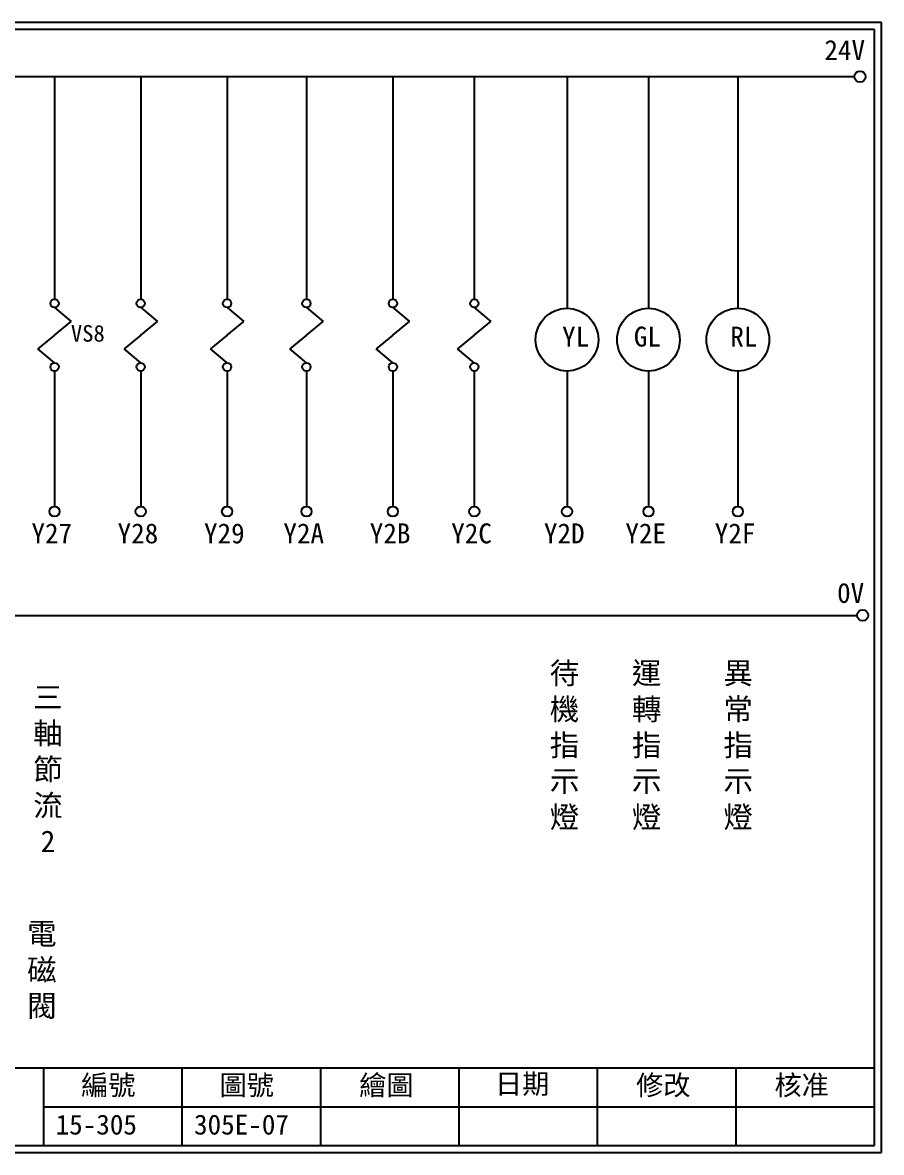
# Model space of a CAD drawing. Extents: x 889 to 1176, y 251 to 455.
# Drawn here: x 1021 to 1176.1, y 251.2 to 455.2 of the extents above; entities that cross this region are included whole.
import ezdxf

# ---------------------------------------------------------------- set-up
doc = ezdxf.new("R2010")
doc.units = 0
doc.layers.get('0').update_dxf_attribs({"linetype": 'CONTINUOUS'})
doc.layers.add('圖框層', color=7, linetype='CONTINUOUS')
doc.layers.add('標尺寸層', color=3, linetype='CONTINUOUS')
doc.styles.add('CNS', font='romanc.shx', dxfattribs={"bigfont": 'chineset.shx'})
doc.styles.add('STSL', font='kaiu.ttf')

msp = doc.modelspace()

# ---------------------------------------------------------------- linework, layer by layer
for centre in [(1172.21, 445.42), (1172.69, 348.15)]:
    msp.add_circle(centre, 1)
at = {"layer": '圖框層', "color": 7}
for p, q in [((1176.07, 455.16), (889.07, 455.16)), ((1176.07, 251.2), (1176.07, 455.16)), ((1174.82, 453.91), (890.32, 453.91)), ((1174.82, 252.44), (1174.82, 453.91)), ((890.32, 266.44), (1174.82, 266.44)), ((1024.82, 252.44), (1024.82, 266.44)), ((1049.82, 252.44), (1049.82, 266.44)), ((1074.82, 252.44), (1074.82, 266.44)), ((1099.82, 252.44), (1099.82, 266.44)), ((1124.82, 252.44), (1124.82, 266.44)), ((1149.82, 252.44), (1149.82, 266.44)), ((1024.82, 259.44), (1174.82, 259.44)), ((889.07, 251.2), (1176.07, 251.2)), ((890.32, 252.44), (1174.82, 252.44))]:
    msp.add_line(p, q, dxfattribs=at)
at = {"layer": '標尺寸層', "color": 7}
for p, q in [((893.61, 445.42), (1171.21, 445.42)), ((1026.74, 445.42), (1026.74, 405.22)), ((1042.3, 445.42), (1042.3, 405.22)), ((1057.9, 445.42), (1057.9, 405.22)), ((1072.24, 445.42), (1072.24, 405.22)), ((1087.84, 445.42), (1087.84, 405.22)), ((1102.55, 445.42), (1102.55, 405.22)), ((1119.29, 445.42), (1119.29, 403.59)), ((1134, 445.42), (1134, 403.59)), ((1150.14, 445.42), (1150.14, 403.59)), ((1026.74, 403.72), (1029.75, 401.23)), ((1042.3, 403.72), (1045.31, 401.23)), ((1057.9, 403.72), (1060.91, 401.23)), ((1072.24, 403.72), (1075.24, 401.23)), ((1087.84, 403.72), (1090.84, 401.23)), ((1102.55, 403.72), (1105.55, 401.23)), ((1026.74, 398.74), (1029.75, 401.23)), ((1042.3, 398.74), (1045.31, 401.23)), ((1057.9, 398.74), (1060.91, 401.23)), ((1072.24, 398.74), (1075.24, 401.23)), ((1087.84, 398.74), (1090.84, 401.23)), ((1102.55, 398.74), (1105.55, 401.23)), ((1026.74, 398.74), (1023.74, 396.25)), ((1042.3, 398.74), (1039.3, 396.25)), ((1057.9, 398.74), (1054.9, 396.25)), ((1072.24, 398.74), (1069.24, 396.25)), ((1087.84, 398.74), (1084.83, 396.25)), ((1102.55, 398.74), (1099.54, 396.25)), ((1026.74, 393.76), (1023.74, 396.25)), ((1042.3, 393.76), (1039.3, 396.25)), ((1057.9, 393.76), (1054.9, 396.25)), ((1072.24, 393.76), (1069.24, 396.25)), ((1087.84, 393.76), (1084.83, 396.25)), ((1102.55, 393.76), (1099.54, 396.25)), ((1026.74, 392.26), (1026.74, 367.81)), ((1042.3, 392.26), (1042.3, 367.81)), ((1057.9, 392.26), (1057.9, 367.81)), ((1072.24, 392.26), (1072.24, 367.81)), ((1087.84, 392.26), (1087.84, 367.81)), ((1102.55, 392.26), (1102.55, 367.81)), ((1119.29, 392.26), (1119.29, 367.81)), ((1134, 392.26), (1134, 367.81)), ((1150.14, 392.26), (1150.14, 367.81)), ((893.82, 348.15), (1171.69, 348.15))]:
    msp.add_line(p, q, dxfattribs=at)
for centre, radius in [((1026.74, 404.47), 0.751), ((1042.3, 404.47), 0.751), ((1057.9, 404.47), 0.751), ((1072.24, 404.47), 0.751), ((1087.84, 404.47), 0.751), ((1102.55, 404.47), 0.751), ((1119.29, 397.92), 5.66), ((1134, 397.92), 5.66), ((1150.14, 397.92), 5.66), ((1026.74, 393.01), 0.751), ((1042.3, 393.01), 0.751), ((1057.9, 393.01), 0.751), ((1072.24, 393.01), 0.751), ((1087.84, 393.01), 0.751), ((1102.55, 393.01), 0.751), ((1026.74, 366.89), 0.92), ((1042.3, 366.89), 0.92), ((1057.9, 366.89), 0.92), ((1072.24, 366.89), 0.92), ((1087.84, 366.89), 0.92), ((1102.55, 366.89), 0.92), ((1119.29, 366.89), 0.92), ((1134, 366.89), 0.92), ((1150.14, 366.89), 0.92)]:
    msp.add_circle(centre, radius, dxfattribs=at)

# ---------------------------------------------------------------- texts
at = {"layer": '圖框層', "color": 4, "style": 'STSL'}
for s, height, p in [('24V', 3.6, (1165.77, 448.41)), ('VS8', 3, (1029.69, 397.56)), ('YL', 3.6, (1118.4, 396.67)), ('GL', 3.6, (1131.36, 396.68)), ('RL', 3.6, (1148.78, 396.67)), ('Y27', 3.6, (1022.57, 361.15)), ('Y28', 3.6, (1038.13, 361.15)), ('Y29', 3.6, (1053.73, 361.15)), ('Y2A', 3.6, (1068.07, 361.15)), ('Y2B', 3.6, (1083.67, 361.15)), ('Y2C', 3.6, (1098.38, 361.15)), ('Y2D', 3.6, (1115.12, 361.15)), ('Y2E', 3.6, (1129.83, 361.15)), ('Y2F', 3.6, (1145.97, 361.15)), ('0V', 3.6, (1168.07, 350.4)), ('編號', 3.6, (1031.54, 261.53)), ('圖號', 3.6, (1056.54, 261.53)), ('繪圖', 3.6, (1081.76, 261.53)), ('日期', 3.6, (1106.29, 261.78)), ('修改', 3.6, (1131.76, 261.53)), ('核准', 3.6, (1156.76, 261.53)), ('15-305', 3.6, (1026.93, 254.42)), ('305E-07', 3.6, (1051.93, 254.42))]:
    msp.add_text(s, height=height, dxfattribs=at).set_placement(p)
at = {"layer": '標尺寸層', "color": 7, "char_height": 3.9, "attachment_point": 5, "style": 'CNS'}
for s, insert, width in [('{\\fDFKai-SB|b0|i0|c136|p65;待機指示燈}', (1118.84, 324.52), 2.8481), ('{\\fDFKai-SB|b0|i0|c136|p65;運轉指示燈}', (1133.67, 324.52), 2.8481), ('{\\fDFKai-SB|b0|i0|c136|p65;異常指示燈}', (1150.2, 324.52), 2.8481), ('{\\fDFKai-SB|b0|i0|c136|p65;三軸節流2}', (1025.55, 320.36), 2.8481), ('{\\fDFKai-SB|b0|i0|c136|p65;電磁閥}', (1024.46, 283.94), 8.6627)]:
    msp.add_mtext(s, dxfattribs=dict(at, insert=insert, width=width))

doc.saveas('drawing.dxf')
